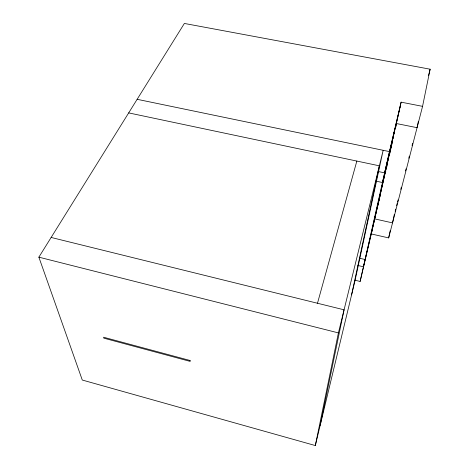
<?xml version="1.0" encoding="UTF-8"?>
<svg xmlns="http://www.w3.org/2000/svg" width="469" height="469" viewBox="0 0 469 469"><rect width="100%" height="100%" fill="white"/><g stroke="black" fill="none" stroke-linecap="round" stroke-linejoin="round"><path stroke-width="0.7" d="M422.563 106.352L401.106 102.16L371.272 233.949L388.66 237.906L422.563 106.352L430.132 69.201L184.37 23.45L38.868 257.164L82.28 380.037L315.315 445.55L355.109 280.239L383.161 150.303L338.407 332.902L315.315 445.55M418.342 121.459L417.064 127.679L396.27 123.511L384.627 172.862L378.196 171.496M320.145 425.494L344.064 309.816L51.139 237.455M388.66 237.906L390.173 230.76M394.318 214.433L392.53 222.886L374.678 218.894M351.58 294.901L379.357 165.821L128.682 112.9M355.144 280.245L360.128 281.441L389.428 151.598L401.106 102.16M372.749 227.102L394.288 131.906M376.73 210.13L388.842 156.658M389.164 155.233L391.099 146.68M391.908 143.115L392.553 140.26M392.875 138.836L393.52 135.981M394.171 133.132L394.493 131.707M395.625 126.718L397.237 119.583M397.56 118.159L398.204 115.31M385.459 172.627L385.782 171.203M386.427 168.365L387.072 165.522M389.809 153.451L390.454 150.608M390.777 149.189L391.422 146.346M391.744 144.927L392.711 140.665M395.772 127.169L396.094 125.751M376.519 211.056L363.44 266.779L357.747 265.436M377.398 207.31L378.061 204.484M378.395 203.071L379.058 200.24M379.697 197.525L380.054 196.001M360.128 281.441L372.269 229.699M398.533 113.914L399.195 111.118M399.852 108.327L400.18 106.932M392.09 141.632L382.452 182.523L376.015 181.14M428.502 75.579L430.132 69.201M395.156 211.232L395.701 209.115M396.604 205.58L397.149 203.464M397.513 202.051L398.058 199.929M400.784 189.329L401.329 187.213M405.509 170.962L406.054 168.84M408.775 158.246L409.32 156.124M412.046 145.525L412.591 143.408M317.484 303.25L356.845 161.066M137.147 99.305L389.428 151.598M359.371 258.179L365.075 259.515M38.868 257.164L338.407 332.902M190.097 360.503L103.567 337.234L103.825 338.161L190.191 361.406L190.097 360.503"/></g></svg>
